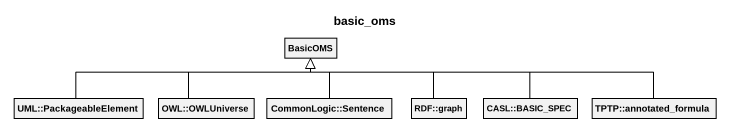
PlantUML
@startuml
title basic_oms
hide circle
hide empty members
class BasicOMS
class "UML::PackageableElement" as UML_PackageableElement
class "OWL::OWLUniverse" as OWL_OWLUniverse
class "CommonLogic::Sentence" as CommonLogic_Sentence
class "RDF::graph" as RDF_graph
class "CASL::BASIC_SPEC" as CASL_BASIC_SPEC
class "TPTP::annotated_formula" as TPTP_annotated_formula
UML_PackageableElement -right-|> BasicOMS
OWL_OWLUniverse -right-|> BasicOMS
CommonLogic_Sentence -up-|> BasicOMS
RDF_graph -left-|> BasicOMS
CASL_BASIC_SPEC -left-|> BasicOMS
TPTP_annotated_formula -left-|> BasicOMS
@enduml
